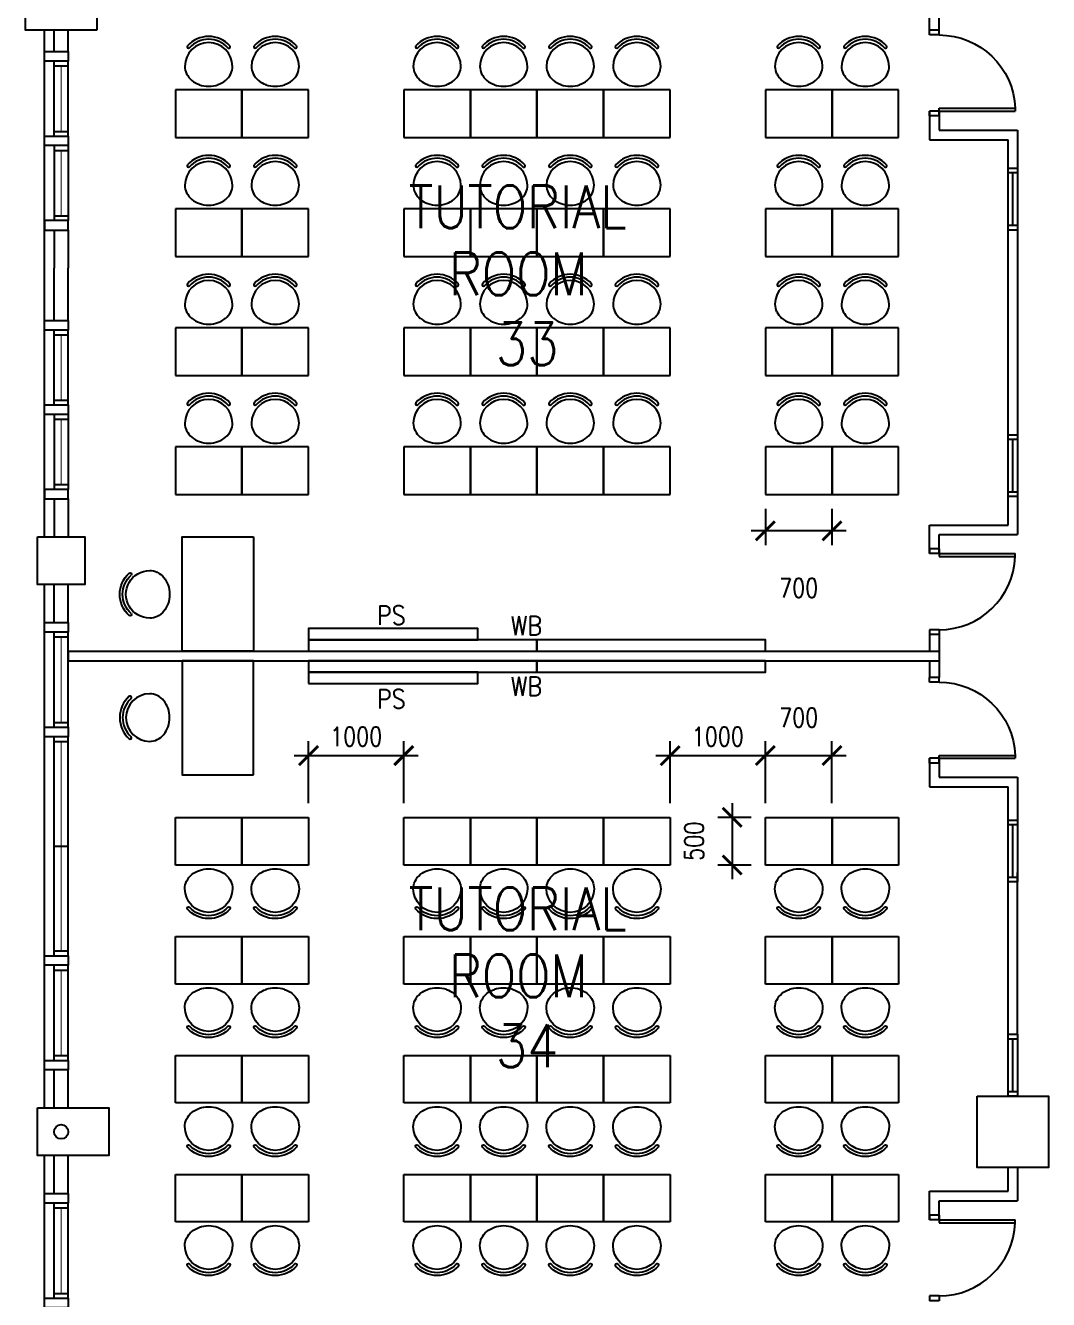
# Model space of a CAD drawing. Extents: x 2687779 to 2997471, y -863049 to -631414.
# Drawn here: x 2756841 to 2767591, y -804187 to -790799 of the extents above; entities that cross this region are included whole.
import ezdxf

# ---------------------------------------------------------------- set-up
doc = ezdxf.new("R2010")
doc.units = 0
doc.header["$LTSCALE"] = 10
doc.header["$MEASUREMENT"] = 0
doc.header["$PDMODE"] = 34
doc.layers.get('0').update_dxf_attribs({"linetype": 'CONTINUOUS'})
doc.layers.get('DEFPOINTS').update_dxf_attribs({"linetype": 'CONTINUOUS'})
for name, color, linetype in [('COL', 3, 'CONTINUOUS'), ('DOOR', 5, 'CONTINUOUS'), ('FURN', 1, 'CONTINUOUS'), ('FURN1', 7, 'CONTINUOUS'), ('LINE', 7, 'CONTINUOUS'), ('partition', 7, 'CONTINUOUS'), ('RWDP', 145, 'CONTINUOUS'), ('stair', 7, 'CONTINUOUS'), ('T50', 3, 'CONTINUOUS'), ('WALL', 2, 'CONTINUOUS'), ('WIN', 5, 'CONTINUOUS')]:
    doc.layers.add(name, color=color, linetype=linetype)
doc.styles.add('ROMANS', font='romans.shx', dxfattribs={"width": 0.8, "height": 100})
doc.styles.get("Standard").update_dxf_attribs({"font": 'ROMANS.SHX'})
doc.dimstyles.new('STANDARD$0', dxfattribs={"dimscale": 0, "dimtxt": 8, "dimasz": 6, "dimexe": 1, "dimexo": 1, "dimgap": 3, "dimtad": 1, "dimdec": 0, "dimlfac": -1, "dimrnd": 1, "dimzin": 0, "dimdsep": 46, "dimtxsty": 'Standard', "dimcen": 0, "dimclrd": 5, "dimclre": 250, "dimadec": 0, "dimazin": 0, "dimtfac": 1, "dimtdec": 4, "dimtofl": 0, "dimtmove": 0, "dimatfit": 3, "dimfxl": 1, "dimtolj": 1, "dimtzin": 0, "dimarcsym": 0})

# ---------------------------------------------------------------- blocks, each defined once
blk = doc.blocks.new('FG')
at = {"layer": 'LINE', "linetype": 'Continuous'}
for points in [[(0, 0), (50, 0), (50, 100), (0, 100)], [(600, 0), (650, 0), (650, 100), (600, 100)]]:
    blk.add_lwpolyline(points, close=True, dxfattribs=at)
at = {"layer": 'LINE', "color": 5, "linetype": 'Continuous'}
for points in [[(600, 100), (50, 100)], [(50, 0), (600, 0)]]:
    blk.add_lwpolyline(points, dxfattribs=at)
at = {"layer": 'LINE', "color": 1, "linetype": 'Continuous'}
blk.add_lwpolyline([(50, 50), (600, 50)], dxfattribs=at)
blk = doc.blocks.new('D900')
at = {"layer": 'DOOR', "color": 7}
for p, q in [((50, 100), (50, 899)), ((80, 899), (50, 899)), ((80, 100), (80, 899)), ((0, 100), (0, 0)), ((0, 100), (50, 100)), ((0, 0), (50, 0)), ((50, 100), (50, 0)), ((50, 100), (80, 100)), ((850, 100), (850, 0)), ((850, 100), (900, 100)), ((850, 0), (900, 0)), ((900, 100), (900, 0))]:
    blk.add_line(p, q, dxfattribs=at)
blk.add_arc((50, 100), 800, 0, 87.8509, dxfattribs=at)
blk = doc.blocks.new('CHAIR10')
at = {"layer": 'FURN1', "color": 1}
for centre, radius, start, end in [((-533, 772), 175, 90, 116.3827), ((-533, 697), 250, 270, 90), ((-487, 712), 252, 140.136, 160.9198), ((-515, 735), 216, 116.3827, 140.136), ((-328, 909), 15, 48.1599, 228.1599), ((-518, 697), 270, 311.8401, 48.1599), ((-518, 697), 300, 311.8401, 48.1599), ((-443, 697), 299, 160.9198, 180), ((-443, 697), 299, 180, 199.0802), ((-487, 682), 252, 199.0802, 219.864), ((-515, 658), 216, 219.864, 243.6173), ((-533, 622), 175, 243.6173, 270), ((-328, 485), 15, 131.8401, 311.8401)]:
    blk.add_arc(centre, radius, start, end, dxfattribs=at)
blk = doc.blocks.new('A$C782F2748')
at = {"layer": 'FURN'}
for p, q in [((563, 1400), (1063, 1400)), ((563, 700), (563, 1400)), ((1063, 1400), (1063, 700)), ((1063, 700), (563, 700)), ((563, 700), (1063, 700)), ((563, 0), (563, 700)), ((1063, 700), (1063, 0)), ((1063, 0), (563, 0))]:
    blk.add_line(p, q, dxfattribs=at)
at = {"linetype": 'Continuous', "xscale": -1, "rotation": 2.668041787501352e-08}
for p in [(-218, 353), (-218, -347)]:
    blk.add_blockref('CHAIR10', p, dxfattribs=at)
blk = doc.blocks.new('_ARCHTICK')
at = {"color": 0, "linetype": 'ByBlock', "const_width": 0.15}
blk.add_lwpolyline([(-0.5, -0.5), (0.5, 0.5)], dxfattribs=at)
blk = doc.blocks.new('*D363')
at = {"layer": 'DEFPOINTS', "color": 0, "linetype": 'Continuous', "transparency": 16777216}
for p in [(2764616, -798471), (2763616, -799121), (2764616, -799121)]:
    blk.add_point(p, dxfattribs=at)
at = {"layer": 'FURN', "color": 7, "linetype": 'Continuous', "lineweight": -2, "transparency": 16777216}
for p, q in [((2763616, -798971), (2763616, -798321)), ((2764616, -798971), (2764616, -798321)), ((2763466, -798471), (2764766, -798471))]:
    blk.add_line(p, q, dxfattribs=at)
at = {"layer": 'FURN', "color": 7, "linetype": 'Continuous', "lineweight": -2, "transparency": 16777216, "xscale": 200, "yscale": 200, "zscale": 200, "rotation": 180}
blk.add_blockref('_ARCHTICK', (2763616, -798471), dxfattribs=at)
at = {"layer": 'FURN', "color": 7, "linetype": 'Continuous', "lineweight": -2, "transparency": 16777216, "xscale": 200, "yscale": 200, "zscale": 200}
blk.add_blockref('_ARCHTICK', (2764616, -798471), dxfattribs=at)
at = {"layer": 'FURN', "color": 7, "linetype": 'Continuous', "transparency": 16777216, "insert": (2764116, -798271), "char_height": 200, "attachment_point": 5, "style": 'ROMANS'}
blk.add_mtext('\\A1;1000', dxfattribs=at)
blk = doc.blocks.new('*D351')
at = {"layer": 'DEFPOINTS', "color": 0, "linetype": 'Continuous', "transparency": 16777216}
for p in [(2760816, -798471), (2759816, -799121), (2760816, -799121)]:
    blk.add_point(p, dxfattribs=at)
at = {"layer": 'FURN', "color": 7, "linetype": 'Continuous', "lineweight": -2, "transparency": 16777216}
for p, q in [((2759816, -798971), (2759816, -798321)), ((2760816, -798971), (2760816, -798321)), ((2759666, -798471), (2760966, -798471))]:
    blk.add_line(p, q, dxfattribs=at)
at = {"layer": 'FURN', "color": 7, "linetype": 'Continuous', "lineweight": -2, "transparency": 16777216, "xscale": 200, "yscale": 200, "zscale": 200, "rotation": 180}
blk.add_blockref('_ARCHTICK', (2759816, -798471), dxfattribs=at)
at = {"layer": 'FURN', "color": 7, "linetype": 'Continuous', "lineweight": -2, "transparency": 16777216, "xscale": 200, "yscale": 200, "zscale": 200}
blk.add_blockref('_ARCHTICK', (2760816, -798471), dxfattribs=at)
at = {"layer": 'FURN', "color": 7, "linetype": 'Continuous', "transparency": 16777216, "insert": (2760316, -798271), "char_height": 200, "attachment_point": 5, "style": 'ROMANS'}
blk.add_mtext('\\A1;1000', dxfattribs=at)
blk = doc.blocks.new('*D372')
at = {"layer": 'DEFPOINTS', "color": 0, "linetype": 'Continuous', "transparency": 16777216}
for p in [(2764616, -799121), (2764267, -799621), (2764616, -799621)]:
    blk.add_point(p, dxfattribs=at)
at = {"layer": 'FURN', "color": 7, "linetype": 'Continuous', "lineweight": -2, "transparency": 16777216}
for p, q in [((2764267, -798971), (2764267, -799771)), ((2764466, -799121), (2764117, -799121)), ((2764466, -799621), (2764117, -799621))]:
    blk.add_line(p, q, dxfattribs=at)
at = {"layer": 'FURN', "color": 7, "linetype": 'Continuous', "lineweight": -2, "transparency": 16777216, "xscale": 200, "yscale": 200, "zscale": 200}
for p, rotation in [((2764267, -799121), 90), ((2764267, -799621), 270)]:
    blk.add_blockref('_ARCHTICK', p, dxfattribs=dict(at, rotation=rotation))
at = {"layer": 'FURN', "color": 7, "linetype": 'Continuous', "transparency": 16777216, "insert": (2763867, -799371), "char_height": 200, "attachment_point": 5, "rotation": 90, "style": 'ROMANS'}
blk.add_mtext('\\A1;500', dxfattribs=at)
blk = doc.blocks.new('*D373')
at = {"layer": 'DEFPOINTS', "color": 0, "linetype": 'Continuous', "transparency": 16777216}
for p in [(2765316, -798471), (2764616, -799121), (2765316, -799121)]:
    blk.add_point(p, dxfattribs=at)
at = {"layer": 'FURN', "color": 7, "linetype": 'Continuous', "lineweight": -2, "transparency": 16777216}
for p, q in [((2764616, -798971), (2764616, -798321)), ((2765316, -798971), (2765316, -798321)), ((2764466, -798471), (2765466, -798471))]:
    blk.add_line(p, q, dxfattribs=at)
at = {"layer": 'FURN', "color": 7, "linetype": 'Continuous', "lineweight": -2, "transparency": 16777216, "xscale": 200, "yscale": 200, "zscale": 200, "rotation": 180}
blk.add_blockref('_ARCHTICK', (2764616, -798471), dxfattribs=at)
at = {"layer": 'FURN', "color": 7, "linetype": 'Continuous', "lineweight": -2, "transparency": 16777216, "xscale": 200, "yscale": 200, "zscale": 200}
blk.add_blockref('_ARCHTICK', (2765316, -798471), dxfattribs=at)
at = {"layer": 'FURN', "color": 7, "linetype": 'Continuous', "transparency": 16777216, "insert": (2764966, -798071), "char_height": 200, "attachment_point": 5, "style": 'ROMANS'}
blk.add_mtext('\\A1;700', dxfattribs=at)
blk = doc.blocks.new('*D374')
at = {"layer": 'DEFPOINTS', "color": 0, "linetype": 'Continuous', "transparency": 16777216}
for p in [(2764616, -795727), (2765316, -795727), (2764616, -796109)]:
    blk.add_point(p, dxfattribs=at)
at = {"layer": 'FURN', "color": 7, "linetype": 'Continuous', "lineweight": -2, "transparency": 16777216}
for p, q in [((2764616, -795877), (2764616, -796259)), ((2765316, -795877), (2765316, -796259)), ((2765466, -796109), (2764466, -796109))]:
    blk.add_line(p, q, dxfattribs=at)
at = {"layer": 'FURN', "color": 7, "linetype": 'Continuous', "lineweight": -2, "transparency": 16777216, "xscale": 200, "yscale": 200, "zscale": 200, "rotation": 180}
blk.add_blockref('_ARCHTICK', (2764616, -796109), dxfattribs=at)
at = {"layer": 'FURN', "color": 7, "linetype": 'Continuous', "lineweight": -2, "transparency": 16777216, "xscale": 200, "yscale": 200, "zscale": 200}
blk.add_blockref('_ARCHTICK', (2765316, -796109), dxfattribs=at)
at = {"layer": 'FURN', "color": 7, "linetype": 'Continuous', "transparency": 16777216, "insert": (2764966, -796709), "char_height": 200, "attachment_point": 5, "style": 'ROMANS'}
blk.add_mtext('\\A1;700', dxfattribs=at)

msp = doc.modelspace()

# ---------------------------------------------------------------- linework, layer by layer
at = {"color": 9}
for p, q in [((2757041.3, -796174.1), (2757041.3, -790849.1)), ((2757041.3, -793349.1), (2757041.3, -790849.1)), ((2757041.3, -802174.1), (2757041.3, -796674.1)), ((2757041.3, -808174.1), (2757041.3, -802674.1))]:
    msp.add_line(p, q, dxfattribs=at)
at = {"linetype": 'Continuous'}
for p, q in [((2766341.3, -791699.1), (2766341.3, -791999.1)), ((2766441.3, -791699.1), (2766441.3, -791899.1)), ((2766341.3, -791999.1), (2767166.3, -791999.1)), ((2766441.3, -791899.1), (2767266.3, -791899.1)), ((2766341.3, -796049.1), (2767166.3, -796049.1)), ((2766341.3, -796349.1), (2766341.3, -796049.1)), ((2766441.3, -796149.1), (2767266.3, -796149.1)), ((2766441.3, -796349.1), (2766441.3, -796149.1)), ((2766341.3, -798499.1), (2766341.3, -798799.1)), ((2766441.3, -798499.1), (2766441.3, -798699.1)), ((2766341.3, -798799.1), (2767166.3, -798799.1)), ((2766441.3, -798699.1), (2767266.3, -798699.1)), ((2766341.3, -803049.1), (2767166.3, -803049.1)), ((2766341.3, -803349.1), (2766341.3, -803049.1)), ((2766441.3, -803149.1), (2767266.3, -803149.1)), ((2766441.3, -803349.1), (2766441.3, -803149.1))]:
    msp.add_line(p, q, dxfattribs=at)
at = {"layer": 'COL'}
for points in [[(2757591.3, -790849.1), (2756841.3, -790849.1), (2756841.3, -790349.1), (2757591.3, -790349.1)], [(2756966.3, -796174.1), (2757466.3, -796174.1), (2757466.3, -796674.1), (2756966.3, -796674.1)], [(2756966.3, -802174.1), (2757716.3, -802174.1), (2757716.3, -802674.1), (2756966.3, -802674.1)], [(2766841.3, -802049.1), (2767591.3, -802049.1), (2767591.3, -802799.1), (2766841.3, -802799.1)]]:
    msp.add_lwpolyline(points, close=True, dxfattribs=at)
at = {"layer": 'FURN'}
for points in [[(2759236.3, -796174.1), (2759236.3, -797374.1), (2758486.3, -797374.1), (2758486.3, -796174.1)], [(2759816.3, -797255.1), (2761596.3, -797255.1), (2761596.3, -797136.1), (2759816.3, -797136.1)], [(2759816.3, -797374.1), (2762216.3, -797374.1), (2762216.3, -797255.1), (2759816.3, -797255.1)], [(2762216.3, -797374.1), (2764616.3, -797374.1), (2764616.3, -797255.1), (2762216.3, -797255.1)], [(2759236.3, -798674.1), (2759236.3, -797474.1), (2758486.3, -797474.1), (2758486.3, -798674.1)], [(2759816.3, -797593.1), (2762216.3, -797593.1), (2762216.3, -797474.1), (2759816.3, -797474.1)], [(2762216.3, -797593.1), (2764616.3, -797593.1), (2764616.3, -797474.1), (2762216.3, -797474.1)], [(2759816.3, -797712.1), (2761596.3, -797712.1), (2761596.3, -797593.1), (2759816.3, -797593.1)]]:
    msp.add_lwpolyline(points, close=True, dxfattribs=at)
at = {"layer": 'partition', "linetype": 'Continuous'}
for p, q in [((2766341.3, -790849.1), (2766341.3, -790674.1)), ((2766441.3, -790849.1), (2766441.3, -790674.1)), ((2767266.3, -791899.1), (2767266.3, -792349.1)), ((2767266.3, -792949.1), (2767266.3, -795149.1)), ((2767266.3, -795699.1), (2767266.3, -796149.1)), ((2766341.3, -797199.1), (2766341.3, -797374.1)), ((2766441.3, -797199.1), (2766441.3, -797649.1)), ((2766341.3, -797474.1), (2766341.3, -797649.1)), ((2767266.3, -802799.1), (2767266.3, -803149.1))]:
    msp.add_line(p, q, dxfattribs=at)
at = {"layer": 'partition'}
for p, q in [((2757291.3, -797374.1), (2766441.3, -797374.1)), ((2757291.3, -797374.1), (2757291.3, -797474.1)), ((2757291.3, -797474.1), (2766441.3, -797474.1))]:
    msp.add_line(p, q, dxfattribs=at)
at = {"layer": 'RWDP', "color": 142, "linetype": 'Continuous'}
msp.add_circle((2757216.3, -802424.1), 75, dxfattribs=at)
at = {"layer": 'stair'}
for p, q in [((2767166.3, -792349.1), (2767166.3, -791999.1)), ((2767166.3, -795149.1), (2767166.3, -792949.1)), ((2767166.3, -796049.1), (2767166.3, -795699.1)), ((2767166.3, -799149.1), (2767166.3, -798799.1)), ((2767266.3, -798699.1), (2767266.3, -799149.1)), ((2767166.3, -801049.1), (2767166.3, -799699.1)), ((2767166.3, -801399.1), (2767166.3, -799699.1)), ((2767266.3, -801399.1), (2767266.3, -799699.1)), ((2767166.3, -803049.1), (2767166.3, -802799.1))]:
    msp.add_line(p, q, dxfattribs=at)
at = {"layer": 'WALL'}
for p, q in [((2757141.3, -791074.1), (2757141.3, -790849.1)), ((2757291.3, -791074.1), (2757291.3, -790849.1)), ((2757141.3, -792949.1), (2757141.3, -793349.1)), ((2757291.3, -792949.1), (2757291.3, -793349.1)), ((2757141.3, -793899.1), (2757141.3, -793349.1)), ((2757291.3, -793899.1), (2757291.3, -793349.1)), ((2757141.3, -795774.1), (2757141.3, -796174.1)), ((2757291.3, -795774.1), (2757291.3, -796174.1)), ((2757141.3, -797074.1), (2757141.3, -796674.1)), ((2757291.3, -797074.1), (2757291.3, -796674.1)), ((2757141.3, -802174.1), (2757141.3, -801774.1)), ((2757291.3, -802174.1), (2757291.3, -801774.1)), ((2757141.3, -803074.1), (2757141.3, -802674.1)), ((2757291.3, -803074.1), (2757291.3, -802674.1))]:
    msp.add_line(p, q, dxfattribs=at)
for points in [[(2757041.3, -791074.1), (2757291.3, -791074.1), (2757291.3, -791174.1), (2757041.3, -791174.1)], [(2757041.3, -791961.6), (2757291.3, -791961.6), (2757291.3, -792061.6), (2757041.3, -792061.6)], [(2757041.3, -792949.1), (2757291.3, -792949.1), (2757291.3, -792849.1), (2757041.3, -792849.1)], [(2757041.3, -793899.1), (2757291.3, -793899.1), (2757291.3, -793999.1), (2757041.3, -793999.1)], [(2757041.3, -794786.6), (2757291.3, -794786.6), (2757291.3, -794886.6), (2757041.3, -794886.6)], [(2757041.3, -795774.1), (2757291.3, -795774.1), (2757291.3, -795674.1), (2757041.3, -795674.1)], [(2757041.3, -797074.1), (2757291.3, -797074.1), (2757291.3, -797174.1), (2757041.3, -797174.1)], [(2757041.3, -798174.1), (2757291.3, -798174.1), (2757291.3, -798274.1), (2757041.3, -798274.1)], [(2757041.3, -800574.1), (2757291.3, -800574.1), (2757291.3, -800674.1), (2757041.3, -800674.1)], [(2757041.3, -801674.1), (2757291.3, -801674.1), (2757291.3, -801774.1), (2757041.3, -801774.1)], [(2757041.3, -803074.1), (2757291.3, -803074.1), (2757291.3, -803174.1), (2757041.3, -803174.1)], [(2757041.3, -804174.1), (2757291.3, -804174.1), (2757291.3, -804274.1), (2757041.3, -804274.1)]]:
    msp.add_lwpolyline(points, close=True, dxfattribs=at)
at = {"layer": 'WIN'}
for p, q in [((2757141.3, -791961.6), (2757141.3, -791174.1)), ((2757291.3, -791961.6), (2757291.3, -791174.1)), ((2757141.3, -791224.1), (2757291.3, -791224.1)), ((2757141.3, -791911.6), (2757291.3, -791911.6)), ((2757141.3, -792061.6), (2757141.3, -792849.1)), ((2757141.3, -792111.6), (2757291.3, -792111.6)), ((2757291.3, -792061.6), (2757291.3, -792849.1)), ((2757141.3, -792799.1), (2757291.3, -792799.1)), ((2757141.3, -794786.6), (2757141.3, -793999.1)), ((2757291.3, -794786.6), (2757291.3, -793999.1)), ((2757141.3, -794049.1), (2757291.3, -794049.1)), ((2757141.3, -794736.6), (2757291.3, -794736.6)), ((2757141.3, -794886.6), (2757141.3, -795674.1)), ((2757141.3, -794936.6), (2757291.3, -794936.6)), ((2757291.3, -794886.6), (2757291.3, -795674.1)), ((2757141.3, -795624.1), (2757291.3, -795624.1)), ((2757141.3, -798174.1), (2757141.3, -797174.1)), ((2757141.3, -797224.1), (2757291.3, -797224.1)), ((2757291.3, -798174.1), (2757291.3, -797174.1)), ((2757141.3, -798124.1), (2757291.3, -798124.1)), ((2757141.3, -800574.1), (2757141.3, -798274.1)), ((2757291.3, -800574.1), (2757291.3, -798274.1)), ((2757141.3, -798324.1), (2757291.3, -798324.1)), ((2757141.3, -799424.1), (2757291.3, -799424.1)), ((2757141.3, -800524.1), (2757291.3, -800524.1)), ((2757141.3, -801674.1), (2757141.3, -800674.1)), ((2757291.3, -801674.1), (2757291.3, -800674.1)), ((2757141.3, -800724.1), (2757291.3, -800724.1)), ((2757141.3, -801624.1), (2757291.3, -801624.1)), ((2757141.3, -804174.1), (2757141.3, -803174.1)), ((2757141.3, -803224.1), (2757291.3, -803224.1)), ((2757291.3, -804174.1), (2757291.3, -803174.1)), ((2757141.3, -804124.1), (2757291.3, -804124.1))]:
    msp.add_line(p, q, dxfattribs=at)
at = {"layer": 'WIN', "const_width": 10, "flags": 128}
for points in [[(2757216.3, -791911.6), (2757216.3, -791224.1)], [(2757216.3, -792111.6), (2757216.3, -792799.1)], [(2757216.3, -794736.6), (2757216.3, -794049.1)], [(2757216.3, -794936.6), (2757216.3, -795624.1)], [(2757216.3, -798124.1), (2757216.3, -797224.1)], [(2757216.3, -800524.1), (2757216.3, -798324.1)], [(2757216.3, -800724.1), (2757216.3, -801624.1)], [(2757216.3, -804124.1), (2757216.3, -803224.1)]]:
    msp.add_lwpolyline(points, dxfattribs=at)

# ---------------------------------------------------------------- block references
at = {"layer": 'FURN', "xscale": -1}
for name, p, rotation in [('A$C782F2748', (2759816.3, -790913.7), 90.00000010672167), ('A$C782F2748', (2762216.3, -790913.7), 90.00000010672167), ('A$C782F2748', (2763616.3, -790913.7), 90.00000010672167), ('A$C782F2748', (2766016.3, -790913.7), 90.00000010672167), ('A$C782F2748', (2759816.3, -792163.7), 90.00000010672167), ('A$C782F2748', (2762216.3, -792163.7), 90.00000010672167), ('A$C782F2748', (2763616.3, -792163.7), 90.00000010672167), ('A$C782F2748', (2766016.3, -792163.7), 90.00000010672167), ('A$C782F2748', (2759816.3, -793413.7), 90.00000010672167), ('A$C782F2748', (2762216.3, -793413.7), 90.00000010672167), ('A$C782F2748', (2763616.3, -793413.7), 90.00000010672167), ('A$C782F2748', (2766016.3, -793413.7), 90.00000010672167), ('A$C782F2748', (2759816.3, -794663.7), 90.00000010672167), ('A$C782F2748', (2762216.3, -794663.7), 90.00000010672167), ('A$C782F2748', (2763616.3, -794663.7), 90.00000010672167), ('A$C782F2748', (2766016.3, -794663.7), 90.00000010672167), ('CHAIR10', (2757614.1, -797473.5), 1.067216715000541e-07)]:
    msp.add_blockref(name, p, dxfattribs=dict(at, rotation=rotation))
at = {"layer": 'FURN'}
for name, p, rotation in [('CHAIR10', (2757614.1, -797374.8), 179.9999998932783), ('A$C782F2748', (2759816.3, -800184.5), 90), ('A$C782F2748', (2762216.3, -800184.5), 90), ('A$C782F2748', (2763616.3, -800184.5), 90), ('A$C782F2748', (2766016.3, -800184.5), 90), ('A$C782F2748', (2759816.3, -801434.5), 90), ('A$C782F2748', (2762216.3, -801434.5), 90), ('A$C782F2748', (2763616.3, -801434.5), 90), ('A$C782F2748', (2766016.3, -801434.5), 90), ('A$C782F2748', (2759816.3, -802684.5), 90), ('A$C782F2748', (2762216.3, -802684.5), 90), ('A$C782F2748', (2763616.3, -802684.5), 90), ('A$C782F2748', (2766016.3, -802684.5), 90), ('A$C782F2748', (2759816.3, -803934.5), 90), ('A$C782F2748', (2762216.3, -803934.5), 90), ('A$C782F2748', (2763616.3, -803934.5), 90), ('A$C782F2748', (2766016.3, -803934.5), 90)]:
    msp.add_blockref(name, p, dxfattribs=dict(at, rotation=rotation))
at = {"layer": 'LINE', "linetype": 'Continuous', "xscale": -1, "rotation": 270}
for p in [(2767166.3, -792949.1), (2767166.3, -795749.1), (2767166.3, -799799.1), (2767166.3, -802049.1)]:
    msp.add_blockref('FG', p, dxfattribs=at)
at = {"layer": 'stair', "xscale": -1, "rotation": 270}
for p in [(2766341.3, -791749.1), (2766341.3, -798549.1)]:
    msp.add_blockref('D900', p, dxfattribs=at)
at = {"layer": 'stair', "rotation": 270}
for p in [(2766341.3, -796299.1), (2766341.3, -803299.1)]:
    msp.add_blockref('D900', p, dxfattribs=at)

# ---------------------------------------------------------------- texts
at = {"layer": 'FURN', "style": 'ROMANS', "width": 0.85}
for s, rotation, p in [('PS', 360, (2760535.7, -797097.5)), ('WB', 360, (2761939.5, -797205.5)), ('WB', 0, (2761939.5, -797842.7)), ('PS', 360, (2760535.7, -797976.5))]:
    msp.add_text(s, height=200, rotation=rotation, dxfattribs=at).set_placement(p)
at = {"layer": 'T50', "color": 3, "style": 'ROMANS', "width": 0.85}
for s, p in [('TUTORIAL', (2760865.8, -792929.9)), ('ROOM', (2761291.1, -793634.1)), ('33', (2761785.2, -794369)), ('TUTORIAL', (2760865.8, -800306)), ('ROOM', (2761291.1, -801010.3)), ('34', (2761785.2, -801745.2))]:
    msp.add_text(s, height=450, dxfattribs=at).set_placement(p)

# ---------------------------------------------------------------- dimensions: what is measured, and where the dimension line sits
at = {"layer": 'FURN', "color": 30, "linetype": 'Continuous'}
for base, p1, p2, picture, middle in [((2764616.3, -796109), (2765316.3, -795727.2), (2764616.3, -795727.2), '*D374', (2764966.3, -796709)), ((2765316.3, -798471), (2764616.3, -799121), (2765316.3, -799121), '*D373', (2764966.3, -798071)), ((2760816.3, -798471), (2759816.3, -799121), (2760816.3, -799121), '*D351', (2760316.3, -798271)), ((2764616.3, -798471), (2763616.3, -799121), (2764616.3, -799121), '*D363', (2764116.3, -798271))]:
    dim = msp.add_linear_dim(base=base, p1=p1, p2=p2, dimstyle='STANDARD$0', override={"dimscale": 100, "dimtxt": 2, "dimasz": 2, "dimexe": 1.5, "dimexo": 1.5, "dimgap": 1, "dimtxsty": 'ROMANS', "dimblk": 'ARCHTICK', "dimdle": 1.5, "dimclrd": 7, "dimclre": 7, "dimclrt": 7, "dimtdec": 0, "dimtmove": 2}, dxfattribs=at)
    dim.commit()
    dim.dimension.update_dxf_attribs({"geometry": picture, "text_midpoint": middle})
dim = msp.add_linear_dim(base=(2764267, -799621), p1=(2764616.3, -799121), p2=(2764616.3, -799621), angle=90, dimstyle='STANDARD$0', override={"dimscale": 100, "dimtxt": 2, "dimasz": 2, "dimexe": 1.5, "dimexo": 1.5, "dimgap": 1, "dimtxsty": 'ROMANS', "dimblk": 'ARCHTICK', "dimdle": 1.5, "dimclrd": 7, "dimclre": 7, "dimclrt": 7, "dimtdec": 0, "dimtmove": 2}, dxfattribs=at)
dim.commit()
dim.dimension.update_dxf_attribs({"geometry": '*D372', "text_midpoint": (2763867, -799371)})

doc.saveas('drawing.dxf')
